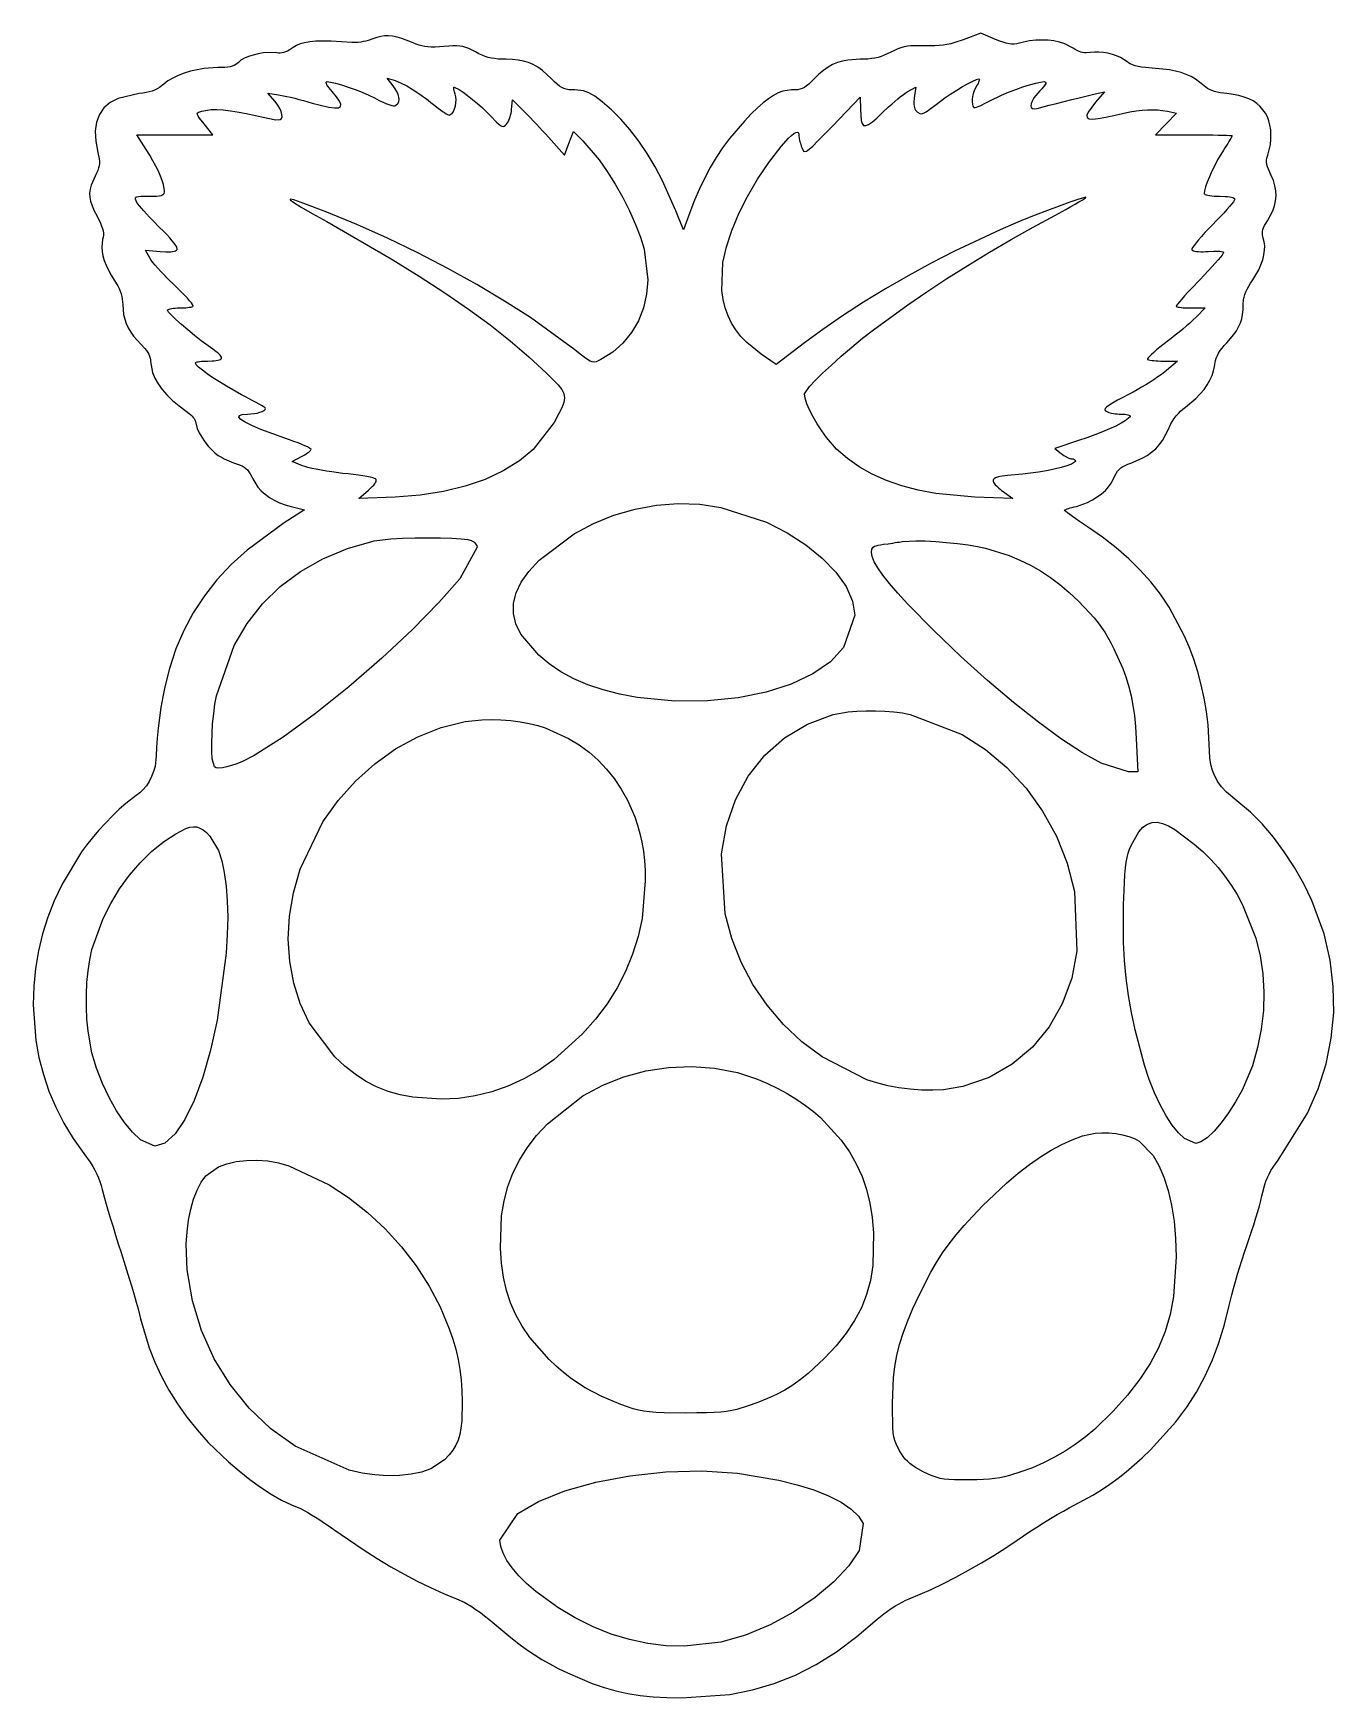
# Model space of a CAD drawing. Header units: millimetres. Extents: x 20.5 to 25.9, y 53.14 to 60.06.
import ezdxf

# ---------------------------------------------------------------- set-up
doc = ezdxf.new("R2010")
doc.units = ezdxf.units.MM
doc.layers.add('SILK_TOP', color=85, linetype='Continuous', true_color=0x5f994c)

msp = doc.modelspace()

# ---------------------------------------------------------------- linework, layer by layer
at = {"layer": 'SILK_TOP'}
for points in [[(21.90985, 60.0327), (21.89105, 60.0263), (21.88085, 60.0236), (21.87025, 60.0213), (21.85975, 60.0195), (21.84945, 60.0182), (21.83975, 60.0174), (21.83075, 60.0172), (21.82275, 60.0176), (21.73735, 60.0227), (21.70285, 60.0233), (21.67325, 60.0225), (21.64785, 60.0202), (21.62635, 60.0166), (21.60805, 60.0115), (21.59245, 60.0048), (21.57915, 59.9967), (21.56275, 59.9856), (21.55495, 59.9815), (21.54745, 59.9783), (21.54005, 59.9759), (21.53285, 59.9745), (21.52585, 59.9738), (21.51885, 59.9739), (21.51185, 59.9747), (21.47575, 59.9765), (21.45515, 59.9745), (21.43395, 59.9708), (21.41325, 59.9657), (21.39375, 59.9594), (21.37645, 59.952), (21.36205, 59.9439), (21.35175, 59.9352), (21.34065, 59.9259), (21.33405, 59.9223), (21.32655, 59.9193), (21.31775, 59.917), (21.30745, 59.9153), (21.29555, 59.9141), (21.28175, 59.9134), (21.26585, 59.9132), (21.20845, 59.9092), (21.18025, 59.9045), (21.15285, 59.898), (21.12665, 59.89), (21.10205, 59.8805), (21.07945, 59.8697), (21.05935, 59.8578), (21.04195, 59.8447), (21.02345, 59.8306), (21.01395, 59.825), (21.00395, 59.8202), (20.99325, 59.8161), (20.98175, 59.8127), (20.96915, 59.8098), (20.95525, 59.8073), (20.93985, 59.8053), (20.85255, 59.7854), (20.81945, 59.7681), (20.79345, 59.7459), (20.77435, 59.7187), (20.76235, 59.6866), (20.75725, 59.6495), (20.75915, 59.6075), (20.76805, 59.5604), (20.77325, 59.535), (20.77435, 59.5246), (20.77445, 59.515), (20.77335, 59.5058), (20.77115, 59.4965), (20.76755, 59.4866), (20.76275, 59.4756), (20.75645, 59.463), (20.74005, 59.4252), (20.73565, 59.4083), (20.73395, 59.392), (20.73475, 59.3755), (20.73825, 59.3583), (20.74445, 59.3397), (20.75315, 59.3191), (20.76465, 59.2959), (20.77875, 59.2673), (20.78375, 59.2555), (20.78745, 59.2449), (20.78985, 59.2352), (20.79105, 59.2261), (20.79115, 59.2174), (20.79005, 59.2086), (20.78785, 59.1996), (20.78435, 59.1673), (20.78575, 59.1498), (20.78925, 59.1313), (20.79475, 59.1122), (20.80225, 59.0924), (20.81175, 59.0721), (20.82315, 59.0513), (20.83655, 59.0302), (20.85075, 59.0066), (20.85645, 58.9955), (20.86105, 58.9847), (20.86485, 58.9739), (20.86775, 58.9632), (20.86975, 58.9522), (20.87095, 58.941), (20.87135, 58.9293), (20.87495, 58.8885), (20.87955, 58.8693), (20.88605, 58.8507), (20.89435, 58.8327), (20.90455, 58.8152), (20.91665, 58.7981), (20.93075, 58.7812), (20.94675, 58.7645), (20.96315, 58.7472), (20.96965, 58.7389), (20.97515, 58.7308), (20.97965, 58.7228), (20.98305, 58.7151), (20.98545, 58.7074), (20.98695, 58.7), (20.98735, 58.6926), (20.99525, 58.6473), (21.00495, 58.6241), (21.01825, 58.6007), (21.03505, 58.5773), (21.05525, 58.5541), (21.07875, 58.5312), (21.10525, 58.5089), (21.13475, 58.4872), (21.14795, 58.4771), (21.15395, 58.4716), (21.15935, 58.4661), (21.16395, 58.4607), (21.16775, 58.4556), (21.17065, 58.4508), (21.17245, 58.4466), (21.17305, 58.4431), (21.18065, 58.4145), (21.18915, 58.3969), (21.20015, 58.3783), (21.21275, 58.3597), (21.22645, 58.3419), (21.24075, 58.3259), (21.25485, 58.3125), (21.26815, 58.3027), (21.28405, 58.2938), (21.29305, 58.2892), (21.30255, 58.2847), (21.31215, 58.2804), (21.32185, 58.2763), (21.33115, 58.2726), (21.34005, 58.2694), (21.34825, 58.2667), (21.36755, 58.259), (21.37565, 58.2544), (21.38285, 58.249), (21.38945, 58.2427), (21.39555, 58.2354), (21.40115, 58.2268), (21.40665, 58.2168), (21.41205, 58.2052), (21.43285, 58.171), (21.44655, 58.1556), (21.46235, 58.1414), (21.48025, 58.1284), (21.50015, 58.1168), (21.52195, 58.1065), (21.54555, 58.0977), (21.57105, 58.0904), (21.62675, 58.0764), (21.54205, 58.0231), (21.38815, 57.9099), (21.32195, 57.8493), (21.26275, 57.7859), (21.21035, 57.7194), (21.16455, 57.6495), (21.12515, 57.5763), (21.09205, 57.4993), (21.06515, 57.4186), (21.04605, 57.3426), (21.03755, 57.3004), (21.02995, 57.2568), (21.02345, 57.2129), (21.01805, 57.1697), (21.01395, 57.1283), (21.01145, 57.0898), (21.01055, 57.0554), (21.00555, 57.0113), (20.99955, 56.9897), (20.99145, 56.969), (20.98145, 56.9495), (20.96985, 56.9315), (20.95675, 56.9155), (20.94245, 56.9017), (20.92705, 56.8906), (20.88375, 56.8577), (20.85705, 56.8335), (20.82845, 56.8058), (20.79935, 56.7758), (20.77085, 56.7447), (20.74405, 56.7138), (20.72035, 56.6843), (20.70075, 56.6574), (20.61975, 56.5218), (20.58735, 56.4539), (20.56025, 56.3854), (20.53835, 56.3159), (20.52145, 56.2452), (20.50945, 56.1728), (20.50245, 56.0984), (20.50005, 56.0216), (20.51055, 55.8737), (20.52355, 55.802), (20.54185, 55.7318), (20.56525, 55.6631), (20.59375, 55.5961), (20.62745, 55.5305), (20.66625, 55.4666), (20.71005, 55.4043), (20.73605, 55.3674), (20.74665, 55.3505), (20.75595, 55.3343), (20.76395, 55.3186), (20.77095, 55.303), (20.77695, 55.2873), (20.78215, 55.2713), (20.78665, 55.2546), (20.79585, 55.2184), (20.80295, 55.1934), (20.81135, 55.1648), (20.82085, 55.1333), (20.83105, 55.0997), (20.84195, 55.0647), (20.85315, 55.0291), (20.86435, 54.9936), (20.88745, 54.9215), (20.89865, 54.8854), (20.90915, 54.8502), (20.91895, 54.8169), (20.92765, 54.7862), (20.93515, 54.7588), (20.94125, 54.7356), (20.94565, 54.7174), (20.98055, 54.5967), (21.00425, 54.5373), (21.03195, 54.4786), (21.06355, 54.421), (21.09895, 54.3646), (21.13795, 54.3096), (21.18045, 54.2562), (21.22645, 54.2046), (21.31005, 54.1236), (21.35425, 54.0858), (21.39925, 54.0506), (21.44415, 54.0183), (21.48835, 53.9895), (21.53105, 53.9648), (21.57165, 53.9447), (21.60935, 53.9296), (21.62765, 53.9206), (21.64075, 53.9132), (21.65585, 53.9042), (21.67255, 53.8937), (21.69045, 53.8821), (21.70915, 53.8696), (21.72825, 53.8563), (21.74735, 53.8426), (21.86955, 53.759), (21.92765, 53.7221), (21.98435, 53.6881), (22.03985, 53.6569), (22.09465, 53.6281), (22.14895, 53.6017), (22.20325, 53.5773), (22.25795, 53.5548), (22.28885, 53.5404), (22.30525, 53.5313), (22.32215, 53.521), (22.33935, 53.5097), (22.35675, 53.4975), (22.37415, 53.4844), (22.39155, 53.4706), (22.40875, 53.4562), (22.48255, 53.3938), (22.51585, 53.3677), (22.54785, 53.3444), (22.57945, 53.3231), (22.61145, 53.3033), (22.64465, 53.2845), (22.68015, 53.266), (22.71855, 53.2473), (22.82135, 53.2034), (22.87065, 53.1865), (22.91965, 53.1728), (22.96935, 53.1619), (23.02045, 53.1538), (23.07405, 53.1483), (23.13085, 53.1451), (23.19195, 53.1441), (23.39305, 53.158), (23.48685, 53.1765), (23.57705, 53.2032), (23.66455, 53.2383), (23.75025, 53.2822), (23.83485, 53.3352), (23.91925, 53.3978), (24.00415, 53.4701), (24.03155, 53.4925), (24.04645, 53.5034), (24.06175, 53.5139), (24.07735, 53.5239), (24.09295, 53.5331), (24.10825, 53.5414), (24.12325, 53.5487), (24.13755, 53.5548), (24.22895, 53.5939), (24.27925, 53.6182), (24.33125, 53.6451), (24.38405, 53.6738), (24.43685, 53.7041), (24.48865, 53.7353), (24.53845, 53.7669), (24.58545, 53.7985), (24.63825, 53.834), (24.66665, 53.8523), (24.69555, 53.8704), (24.72405, 53.8879), (24.75175, 53.9044), (24.77775, 53.9194), (24.80145, 53.9326), (24.82215, 53.9435), (24.89945, 53.9857), (24.93575, 54.008), (24.97075, 54.0314), (25.00485, 54.0561), (25.03845, 54.0825), (25.07175, 54.1106), (25.10515, 54.1408), (25.13885, 54.1732), (25.24465, 54.2903), (25.28975, 54.3509), (25.32985, 54.4136), (25.36535, 54.4786), (25.39645, 54.5467), (25.42345, 54.6181), (25.44655, 54.6934), (25.46605, 54.7731), (25.47665, 54.8171), (25.48375, 54.8437), (25.49175, 54.8725), (25.50055, 54.9026), (25.50995, 54.9334), (25.51965, 54.9641), (25.52945, 54.9941), (25.53915, 55.0226), (25.55845, 55.0797), (25.56765, 55.1083), (25.57645, 55.1363), (25.58445, 55.1628), (25.59155, 55.1874), (25.59755, 55.2094), (25.60215, 55.2281), (25.60535, 55.243), (25.61355, 55.2748), (25.61875, 55.2897), (25.62475, 55.3043), (25.63165, 55.3186), (25.63945, 55.3328), (25.64825, 55.3471), (25.65815, 55.3616), (25.66915, 55.3765), (25.79135, 55.5717), (25.83555, 55.6732), (25.86845, 55.7769), (25.88995, 55.8824), (25.89995, 55.9893), (25.89835, 56.0975), (25.88535, 56.2066), (25.86055, 56.3163), (25.80955, 56.4542), (25.77555, 56.5237), (25.73685, 56.5916), (25.69455, 56.6568), (25.64945, 56.7177), (25.60225, 56.773), (25.55405, 56.8215), (25.50555, 56.8616), (25.45425, 56.9047), (25.43455, 56.926), (25.41845, 56.9478), (25.40575, 56.9703), (25.39635, 56.9941), (25.38985, 57.0194), (25.38605, 57.0466), (25.38485, 57.0763), (25.37855, 57.1843), (25.37145, 57.2397), (25.36175, 57.2952), (25.34965, 57.3503), (25.33525, 57.4044), (25.31865, 57.457), (25.29995, 57.5076), (25.27925, 57.5555), (25.21635, 57.6723), (25.18015, 57.7261), (25.14035, 57.7773), (25.09675, 57.8262), (25.04895, 57.8733), (24.99675, 57.9188), (24.93985, 57.9632), (24.87785, 58.0068), (24.84415, 58.0292), (24.82915, 58.0395), (24.81575, 58.0489), (24.80415, 58.0572), (24.79465, 58.0642), (24.78755, 58.0697), (24.78305, 58.0735), (24.78155, 58.0753), (24.78465, 58.0775), (24.78825, 58.079), (24.79315, 58.0807), (24.79915, 58.0827), (24.80615, 58.0847), (24.81385, 58.0869), (24.82235, 58.0892), (24.83145, 58.0915), (24.87765, 58.108), (24.89875, 58.1185), (24.91825, 58.1304), (24.93585, 58.1435), (24.95165, 58.1578), (24.96535, 58.1731), (24.97675, 58.1894), (24.98575, 58.2064), (24.99655, 58.2283), (25.00235, 58.2369), (25.00865, 58.2443), (25.01585, 58.2507), (25.02405, 58.2563), (25.03365, 58.2615), (25.04475, 58.2664), (25.05765, 58.2714), (25.10505, 58.2909), (25.12545, 58.3027), (25.14395, 58.3159), (25.16065, 58.3307), (25.17555, 58.3472), (25.18875, 58.3653), (25.20045, 58.3853), (25.21085, 58.4071), (25.22345, 58.4335), (25.23055, 58.4455), (25.23815, 58.4568), (25.24625, 58.4675), (25.25495, 58.4774), (25.26405, 58.4867), (25.27375, 58.4954), (25.28395, 58.5034), (25.32735, 58.5398), (25.34565, 58.5584), (25.36155, 58.5773), (25.37505, 58.5964), (25.38625, 58.6155), (25.39485, 58.6347), (25.40095, 58.6538), (25.40455, 58.6728), (25.40905, 58.6966), (25.41245, 58.7074), (25.41675, 58.7178), (25.42205, 58.7279), (25.42845, 58.7381), (25.43615, 58.7484), (25.44515, 58.759), (25.45565, 58.7703), (25.48485, 58.8044), (25.49605, 58.8207), (25.50525, 58.8371), (25.51235, 58.8536), (25.51775, 58.8707), (25.52135, 58.8886), (25.52345, 58.9076), (25.52415, 58.9281), (25.52575, 58.9499), (25.52785, 58.9605), (25.53105, 58.9713), (25.53515, 58.9822), (25.54045, 58.9935), (25.54685, 59.0054), (25.55455, 59.0179), (25.56355, 59.0314), (25.58835, 59.0735), (25.59765, 59.0945), (25.60495, 59.1152), (25.61005, 59.1353), (25.61295, 59.1546), (25.61355, 59.1729), (25.61185, 59.1899), (25.60765, 59.2054), (25.60405, 59.2195), (25.60365, 59.2264), (25.60435, 59.2334), (25.60605, 59.2408), (25.60895, 59.2486), (25.61305, 59.2572), (25.61835, 59.2667), (25.62505, 59.2773), (25.64745, 59.319), (25.65445, 59.3397), (25.65885, 59.3605), (25.66045, 59.3813), (25.65945, 59.4021), (25.65565, 59.4231), (25.64925, 59.4441), (25.64015, 59.4653), (25.62885, 59.4914), (25.62525, 59.5019), (25.62275, 59.5114), (25.62155, 59.5201), (25.62135, 59.5285), (25.62235, 59.537), (25.62435, 59.5459), (25.62735, 59.5558), (25.63695, 59.5947), (25.63915, 59.6149), (25.63955, 59.6351), (25.63825, 59.655), (25.63535, 59.6742), (25.63085, 59.6924), (25.62465, 59.7091), (25.61695, 59.724), (25.59435, 59.7525), (25.58055, 59.7644), (25.56485, 59.7748), (25.54725, 59.7837), (25.52765, 59.7912), (25.50585, 59.7972), (25.48195, 59.8019), (25.45565, 59.8053), (25.42785, 59.8091), (25.41555, 59.8116), (25.40435, 59.8146), (25.39405, 59.8181), (25.38475, 59.8221), (25.37625, 59.8267), (25.36855, 59.8319), (25.36165, 59.8378), (25.32625, 59.8654), (25.30755, 59.8763), (25.28765, 59.8854), (25.26645, 59.893), (25.24335, 59.899), (25.21805, 59.9038), (25.19035, 59.9073), (25.15975, 59.9097), (25.11845, 59.9132), (25.10175, 59.9154), (25.08735, 59.918), (25.07495, 59.921), (25.06425, 59.9245), (25.05515, 59.9286), (25.04725, 59.9333), (25.04025, 59.9387), (25.01465, 59.9556), (24.99855, 59.9625), (24.98095, 59.9683), (24.96245, 59.9729), (24.94345, 59.976), (24.92465, 59.9776), (24.90645, 59.9776), (24.88945, 59.9758), (24.87265, 59.9742), (24.86485, 59.9745), (24.85735, 59.9756), (24.84985, 59.9775), (24.84245, 59.9803), (24.83485, 59.984), (24.82695, 59.9887), (24.81865, 59.9944), (24.78325, 60.0127), (24.76175, 60.0193), (24.73845, 60.024), (24.71385, 60.0269), (24.68835, 60.0279), (24.66255, 60.0269), (24.63705, 60.0239), (24.61215, 60.0188), (24.58475, 60.0125), (24.57325, 60.0112), (24.56245, 60.0111), (24.55175, 60.0123), (24.54035, 60.0147), (24.52775, 60.0185), (24.51315, 60.0237), (24.49605, 60.0304), (24.43455, 60.0559), (24.36145, 60.0292), (24.32625, 60.017), (24.30995, 60.0125), (24.29395, 60.0091), (24.27785, 60.0066), (24.26105, 60.0049), (24.24315, 60.0039), (24.22385, 60.0035), (24.20255, 60.0037), (24.16115, 60.0042), (24.14445, 60.0035), (24.12955, 60.0019), (24.11595, 59.9994), (24.10285, 59.9958), (24.08975, 59.9909), (24.07605, 59.9847), (24.06095, 59.977), (24.03375, 59.9644), (24.02065, 59.9597), (24.00765, 59.9558), (23.99445, 59.9528), (23.98065, 59.9506), (23.96605, 59.9491), (23.95035, 59.9483), (23.93335, 59.948), (23.88215, 59.9448), (23.85975, 59.9406), (23.83905, 59.9344), (23.81935, 59.9259), (23.80035, 59.9152), (23.78165, 59.9018), (23.76265, 59.8857), (23.74305, 59.8668), (23.72055, 59.845), (23.71095, 59.8372), (23.70185, 59.8312), (23.69285, 59.8267), (23.68355, 59.8236), (23.67335, 59.8217), (23.66205, 59.8206), (23.64905, 59.8204), (23.61205, 59.8151), (23.59305, 59.8081), (23.57345, 59.798), (23.55275, 59.7844), (23.53065, 59.7672), (23.50685, 59.7462), (23.48115, 59.721), (23.45295, 59.6916), (23.39065, 59.6184), (23.36235, 59.58), (23.33595, 59.5402), (23.31115, 59.4987), (23.28795, 59.4554), (23.26625, 59.41), (23.24585, 59.3623), (23.22675, 59.3121), (23.20005, 59.2391), (23.16875, 59.3191), (23.11325, 59.4432), (23.08205, 59.5014), (23.04895, 59.5565), (23.01405, 59.6081), (22.97765, 59.6559), (22.94015, 59.6993), (22.90165, 59.738), (22.86245, 59.7716), (22.83185, 59.7941), (22.81905, 59.8023), (22.80725, 59.8087), (22.79615, 59.8134), (22.78515, 59.8167), (22.77385, 59.8189), (22.76185, 59.82), (22.74875, 59.8204), (22.72335, 59.8215), (22.71295, 59.8234), (22.70335, 59.8263), (22.69425, 59.8307), (22.68515, 59.8367), (22.67535, 59.8445), (22.66465, 59.8545), (22.65235, 59.8668), (22.61385, 59.9018), (22.59515, 59.9152), (22.57625, 59.9259), (22.55665, 59.9344), (22.53605, 59.9406), (22.51385, 59.9448), (22.48975, 59.9472), (22.46325, 59.948), (22.43025, 59.9491), (22.41575, 59.9506), (22.40225, 59.9529), (22.38925, 59.956), (22.37655, 59.96), (22.36375, 59.965), (22.35065, 59.971), (22.33685, 59.9782), (22.30825, 59.9925), (22.29585, 59.9973), (22.28375, 60.0007), (22.27135, 60.0029), (22.25795, 60.0039), (22.24275, 60.0038), (22.22515, 60.003), (22.20455, 60.0014), (22.16815, 59.9989), (22.15285, 59.9988), (22.13895, 59.9995), (22.12615, 60.0011), (22.11385, 60.0035), (22.10185, 60.0069), (22.08965, 60.0111), (22.07685, 60.0164), (22.03035, 60.0345), (22.01035, 60.0402), (21.99205, 60.0439), (21.97495, 60.0456), (21.95855, 60.0452), (21.94255, 60.0429), (21.92645, 60.0387)], [(22.06645, 59.8285), (22.08385, 59.8176), (22.09425, 59.8107), (22.10525, 59.8031), (22.11675, 59.7949), (22.12845, 59.7863), (22.13995, 59.7775), (22.15115, 59.7687), (22.16155, 59.76), (22.18125, 59.7446), (22.19055, 59.7378), (22.19915, 59.7316), (22.20705, 59.7263), (22.21385, 59.7219), (22.21955, 59.7187), (22.22385, 59.7166), (22.22655, 59.7159), (22.23905, 59.7234), (22.24455, 59.7318), (22.24915, 59.7423), (22.25275, 59.7542), (22.25505, 59.767), (22.25585, 59.7798), (22.25495, 59.792), (22.25205, 59.8029), (22.24875, 59.8132), (22.24755, 59.8177), (22.24665, 59.8217), (22.24605, 59.8252), (22.24585, 59.828), (22.24595, 59.8302), (22.24655, 59.8315), (22.24745, 59.832), (22.26825, 59.8222), (22.28455, 59.8113), (22.30335, 59.7974), (22.32375, 59.7814), (22.34455, 59.7641), (22.36485, 59.7462), (22.38345, 59.7288), (22.39945, 59.7124), (22.42375, 59.687), (22.43255, 59.6787), (22.43985, 59.6731), (22.44585, 59.67), (22.45105, 59.6692), (22.45575, 59.6705), (22.46045, 59.6738), (22.46555, 59.6788), (22.47175, 59.6886), (22.47465, 59.6947), (22.47735, 59.7015), (22.47985, 59.7087), (22.48205, 59.7163), (22.48395, 59.724), (22.48545, 59.7316), (22.48645, 59.7391), (22.48995, 59.7797), (22.54215, 59.7275), (22.56405, 59.7053), (22.57635, 59.6926), (22.58915, 59.6792), (22.60225, 59.6653), (22.61515, 59.6515), (22.62765, 59.6379), (22.63935, 59.6248), (22.65005, 59.6127), (22.70575, 59.55), (22.72435, 59.5987), (22.74295, 59.6475), (22.78235, 59.6092), (22.84955, 59.5304), (22.88355, 59.4819), (22.91655, 59.4293), (22.94775, 59.3741), (22.97625, 59.318), (23.00115, 59.2624), (23.02145, 59.2089), (23.03645, 59.159), (23.05155, 59.0325), (23.04655, 58.9724), (23.03345, 58.9153), (23.01255, 58.8619), (22.98415, 58.8131), (22.94855, 58.7694), (22.90595, 58.7317), (22.85665, 58.7007), (22.83725, 58.6921), (22.82915, 58.6906), (22.82095, 58.6914), (22.81185, 58.6947), (22.80095, 58.7011), (22.78735, 58.7108), (22.77025, 58.724), (22.74875, 58.7413), (22.56455, 58.8754), (22.45735, 58.944), (22.34245, 59.0123), (22.22175, 59.0793), (22.09715, 59.1439), (21.97045, 59.2051), (21.84355, 59.2619), (21.71835, 59.3133), (21.61185, 59.3539), (21.58145, 59.3642), (21.56625, 59.3676), (21.56625, 59.3639), (21.58145, 59.3529), (21.61185, 59.3344), (21.65755, 59.3081), (21.71835, 59.2739), (21.98625, 59.119), (22.10285, 59.0471), (22.20945, 58.978), (22.30715, 58.9108), (22.39705, 58.8446), (22.48035, 58.7788), (22.55815, 58.7125), (22.63155, 58.645), (22.68015, 58.5957), (22.69485, 58.5768), (22.70345, 58.5595), (22.70615, 58.5423), (22.70315, 58.5233), (22.69485, 58.501), (22.68135, 58.4736), (22.66285, 58.4396), (22.57615, 58.3276), (22.51845, 58.2801), (22.45185, 58.2387), (22.37685, 58.2035), (22.29395, 58.1748), (22.20365, 58.1528), (22.10635, 58.1377), (22.00265, 58.1298), (21.85185, 58.124), (21.89245, 58.1588), (21.90775, 58.1732), (21.91355, 58.1796), (21.91815, 58.1854), (21.92145, 58.1907), (21.92345, 58.1953), (21.92415, 58.1992), (21.92345, 58.2026), (21.92145, 58.2052), (21.90985, 58.2097), (21.89885, 58.2123), (21.88495, 58.215), (21.86855, 58.2178), (21.84995, 58.2206), (21.82975, 58.2234), (21.80815, 58.226), (21.78565, 58.2284), (21.73965, 58.2346), (21.71705, 58.2381), (21.69535, 58.2418), (21.67505, 58.2456), (21.65665, 58.2493), (21.64055, 58.253), (21.62735, 58.2565), (21.61745, 58.2598), (21.57445, 58.2783), (21.61395, 58.2981), (21.62735, 58.3054), (21.63345, 58.3092), (21.63895, 58.313), (21.64385, 58.3167), (21.64785, 58.3201), (21.65085, 58.3233), (21.65275, 58.326), (21.65335, 58.3282), (21.64705, 58.3337), (21.63905, 58.3379), (21.62825, 58.343), (21.61505, 58.3487), (21.59965, 58.3549), (21.58255, 58.3614), (21.56395, 58.368), (21.54435, 58.3746), (21.44455, 58.4111), (21.40785, 58.4268), (21.38035, 58.4406), (21.36225, 58.4523), (21.35395, 58.4617), (21.35565, 58.4686), (21.36755, 58.4729), (21.39005, 58.4744), (21.41695, 58.4766), (21.42955, 58.479), (21.44105, 58.4821), (21.45075, 58.4857), (21.45835, 58.4895), (21.46325, 58.4935), (21.46495, 58.4974), (21.46315, 58.5011), (21.45515, 58.5057), (21.44735, 58.51), (21.43735, 58.5155), (21.42545, 58.522), (21.41195, 58.5293), (21.39715, 58.5373), (21.38115, 58.5457), (21.36445, 58.5545), (21.30205, 58.5899), (21.27285, 58.6079), (21.24585, 58.6253), (21.22205, 58.6417), (21.20205, 58.6566), (21.18665, 58.6694), (21.17675, 58.6796), (21.17305, 58.6868), (21.17625, 58.6897), (21.18005, 58.6909), (21.18515, 58.6921), (21.19135, 58.693), (21.19845, 58.6938), (21.20645, 58.6944), (21.21505, 58.6948), (21.22405, 58.6949), (21.24275, 58.6955), (21.25125, 58.6963), (21.25905, 58.6973), (21.26605, 58.6986), (21.27195, 58.7), (21.27675, 58.7017), (21.28015, 58.7034), (21.28215, 58.7053), (21.28165, 58.7108), (21.27945, 58.7145), (21.27605, 58.7187), (21.27165, 58.7233), (21.26615, 58.7283), (21.25985, 58.7334), (21.25275, 58.7385), (21.24495, 58.7436), (21.19695, 58.779), (21.16945, 58.8009), (21.14175, 58.8239), (21.11555, 58.8464), (21.09235, 58.8673), (21.07375, 58.8851), (21.06145, 58.8985), (21.05705, 58.906), (21.06025, 58.9091), (21.06405, 58.9105), (21.06905, 58.9118), (21.07515, 58.913), (21.08215, 58.914), (21.08985, 58.9147), (21.09815, 58.9152), (21.10685, 58.9153), (21.12495, 58.9158), (21.13325, 58.9164), (21.14095, 58.9171), (21.14775, 58.918), (21.15365, 58.9189), (21.15835, 58.92), (21.16185, 58.9211), (21.16375, 58.9223), (21.16135, 58.9295), (21.15635, 58.9363), (21.14915, 58.945), (21.13995, 58.9554), (21.12905, 58.9671), (21.11665, 58.9799), (21.10295, 58.9937), (21.08835, 59.0082), (21.05775, 59.0375), (21.04325, 59.0523), (21.02965, 59.0666), (21.01715, 59.0803), (21.00615, 59.0928), (20.99695, 59.104), (20.98985, 59.1134), (20.98505, 59.1207), (20.96535, 59.1555), (21.02685, 59.1497), (21.05105, 59.1484), (21.06145, 59.1485), (21.07065, 59.149), (21.07865, 59.15), (21.08545, 59.1513), (21.09085, 59.1531), (21.09495, 59.1553), (21.09765, 59.1578), (21.09605, 59.1672), (21.09185, 59.1746), (21.08545, 59.1837), (21.07705, 59.1944), (21.06665, 59.2064), (21.05435, 59.2197), (21.04035, 59.2341), (21.02455, 59.2495), (20.99585, 59.2782), (20.98235, 59.2923), (20.96985, 59.3057), (20.95855, 59.3183), (20.94875, 59.3297), (20.94055, 59.3396), (20.93445, 59.3478), (20.93055, 59.3539), (20.92445, 59.3674), (20.92395, 59.3719), (20.92555, 59.3751), (20.92985, 59.3772), (20.93715, 59.3785), (20.94795, 59.3792), (20.96265, 59.3794), (20.98155, 59.3794), (21.01165, 59.3801), (21.02235, 59.381), (21.03065, 59.3825), (21.03675, 59.3847), (21.04095, 59.3875), (21.04365, 59.3912), (21.04505, 59.3958), (21.04545, 59.4015), (21.04095, 59.4276), (21.03565, 59.4442), (21.02835, 59.4627), (21.01935, 59.4828), (21.00875, 59.5042), (20.99675, 59.5266), (20.98335, 59.5497), (20.96885, 59.5732), (20.92935, 59.6347), (21.24495, 59.6347), (21.20905, 59.68), (21.19025, 59.704), (21.18465, 59.7121), (21.18155, 59.7181), (21.18075, 59.7224), (21.18225, 59.7256), (21.18595, 59.728), (21.19185, 59.73), (21.19975, 59.7322), (21.23935, 59.7388), (21.26215, 59.7393), (21.28835, 59.7379), (21.31895, 59.7343), (21.35505, 59.7285), (21.39775, 59.7203), (21.44815, 59.7095), (21.50715, 59.6962), (21.52565, 59.6972), (21.53075, 59.7021), (21.53315, 59.7095), (21.53275, 59.7191), (21.52965, 59.7305), (21.52375, 59.7435), (21.51515, 59.7577), (21.50375, 59.7728), (21.47355, 59.8076), (21.51765, 59.8006), (21.53905, 59.7967), (21.55305, 59.7937), (21.56865, 59.79), (21.58555, 59.7859), (21.60335, 59.7813), (21.62155, 59.7764), (21.63995, 59.7712), (21.65805, 59.7658), (21.72785, 59.7489), (21.75105, 59.746), (21.76675, 59.7469), (21.77515, 59.7518), (21.77655, 59.7609), (21.77105, 59.7743), (21.75895, 59.7921), (21.74045, 59.8146), (21.72735, 59.8304), (21.72265, 59.8369), (21.71915, 59.8425), (21.71695, 59.847), (21.71605, 59.8506), (21.71625, 59.8531), (21.71785, 59.8546), (21.72065, 59.8552), (21.75485, 59.8488), (21.77945, 59.8417), (21.80715, 59.8327), (21.83625, 59.8223), (21.86535, 59.811), (21.89275, 59.7994), (21.91695, 59.788), (21.93655, 59.7774), (21.95515, 59.7682), (21.96425, 59.7642), (21.97295, 59.7609), (21.98105, 59.7582), (21.98845, 59.7562), (21.99475, 59.755), (21.99995, 59.7547), (22.00375, 59.7554), (22.01535, 59.7652), (22.01815, 59.7726), (22.01905, 59.7813), (22.01795, 59.7912), (22.01495, 59.802), (22.01005, 59.8135), (22.00325, 59.8255), (21.99455, 59.8378), (21.97015, 59.8691), (21.99795, 59.861), (22.01015, 59.8566), (22.01755, 59.8536), (22.02545, 59.8501), (22.03375, 59.8462), (22.04225, 59.8421), (22.05065, 59.8377), (22.05875, 59.8331)], [(24.41715, 59.8378), (24.40675, 59.8167), (24.40305, 59.8051), (24.40055, 59.7932), (24.39905, 59.7818), (24.39885, 59.7711), (24.39975, 59.7616), (24.40205, 59.7539), (24.40555, 59.7484), (24.41145, 59.7482), (24.41685, 59.7497), (24.42355, 59.752), (24.43145, 59.7552), (24.44035, 59.7592), (24.45025, 59.7638), (24.46075, 59.7692), (24.47175, 59.7751), (24.52065, 59.7988), (24.54945, 59.8108), (24.57945, 59.8223), (24.60915, 59.8329), (24.63725, 59.8419), (24.66235, 59.8489), (24.68305, 59.8535), (24.69795, 59.8552), (24.70385, 59.8534), (24.70475, 59.8512), (24.70425, 59.848), (24.70235, 59.8438), (24.69895, 59.8387), (24.69395, 59.8325), (24.68755, 59.8252), (24.67945, 59.8169), (24.65535, 59.7876), (24.64785, 59.7747), (24.64345, 59.7635), (24.64215, 59.7542), (24.64405, 59.7473), (24.64915, 59.743), (24.65745, 59.7417), (24.66895, 59.7438), (24.71825, 59.757), (24.74855, 59.7648), (24.81235, 59.781), (24.84275, 59.7885), (24.87005, 59.7951), (24.89275, 59.8004), (24.90915, 59.8041), (24.94865, 59.8122), (24.91145, 59.7693), (24.88055, 59.729), (24.87475, 59.7155), (24.87585, 59.7062), (24.88395, 59.7008), (24.89945, 59.6993), (24.92255, 59.7015), (24.95355, 59.7071), (24.99265, 59.7159), (25.05375, 59.7291), (25.08015, 59.7335), (25.10445, 59.7365), (25.12715, 59.7382), (25.14855, 59.7385), (25.16915, 59.7376), (25.18935, 59.7355), (25.20965, 59.7322), (25.24675, 59.724), (25.20385, 59.68), (25.15975, 59.6347), (25.31875, 59.6347), (25.37385, 59.6344), (25.39865, 59.634), (25.42085, 59.6335), (25.44005, 59.633), (25.45585, 59.6323), (25.46765, 59.6316), (25.47515, 59.6308), (25.47765, 59.6301), (25.47545, 59.6245), (25.47275, 59.6196), (25.46915, 59.6135), (25.46485, 59.6064), (25.45985, 59.5984), (25.45425, 59.5897), (25.44815, 59.5804), (25.44175, 59.5709), (25.41805, 59.5305), (25.40605, 59.5072), (25.39445, 59.4833), (25.38395, 59.4597), (25.37495, 59.4377), (25.36785, 59.4182), (25.36335, 59.4023), (25.36165, 59.391), (25.36575, 59.3868), (25.37045, 59.3849), (25.37685, 59.3833), (25.38455, 59.382), (25.39345, 59.3809), (25.40335, 59.3801), (25.41415, 59.3796), (25.42545, 59.3794), (25.44895, 59.3788), (25.45905, 59.3779), (25.46785, 59.3768), (25.47525, 59.3753), (25.48125, 59.3736), (25.48565, 59.3716), (25.48835, 59.3693), (25.48925, 59.3667), (25.48345, 59.3564), (25.47655, 59.3476), (25.46735, 59.3366), (25.45615, 59.3238), (25.44325, 59.3096), (25.42875, 59.2942), (25.41315, 59.2779), (25.39645, 59.2611), (25.36465, 59.228), (25.35075, 59.2126), (25.33855, 59.1984), (25.32815, 59.1858), (25.31995, 59.175), (25.31415, 59.1663), (25.31095, 59.1601), (25.31065, 59.1567), (25.31735, 59.1527), (25.32325, 59.1513), (25.33045, 59.1501), (25.33885, 59.1494), (25.34825, 59.1489), (25.35845, 59.1488), (25.36915, 59.1491), (25.38025, 59.1497), (25.40215, 59.1512), (25.41195, 59.1513), (25.42065, 59.1511), (25.42825, 59.1505), (25.43435, 59.1496), (25.43895, 59.1484), (25.44185, 59.1469), (25.44285, 59.1451), (25.43675, 59.1351), (25.42945, 59.1259), (25.41975, 59.1145), (25.40785, 59.1009), (25.39405, 59.0857), (25.37875, 59.069), (25.36205, 59.0512), (25.34425, 59.0325), (25.30985, 58.9967), (25.29445, 58.9802), (25.28065, 58.9652), (25.26885, 58.9518), (25.25905, 58.9406), (25.25185, 58.9317), (25.24725, 58.9255), (25.24565, 58.9223), (25.24935, 58.92), (25.25385, 58.9189), (25.25975, 58.918), (25.26695, 58.9171), (25.27535, 58.9164), (25.28475, 58.9158), (25.29505, 58.9155), (25.30595, 58.9153), (25.36635, 58.9153), (25.33145, 58.8794), (25.31415, 58.8627), (25.30215, 58.8521), (25.28865, 58.8404), (25.27375, 58.8279), (25.25795, 58.815), (25.24155, 58.8018), (25.22495, 58.7888), (25.20855, 58.7761), (25.17805, 58.7522), (25.16475, 58.7411), (25.15295, 58.731), (25.14305, 58.722), (25.13515, 58.7144), (25.12955, 58.7083), (25.12645, 58.7041), (25.12615, 58.7018), (25.13265, 58.6996), (25.13815, 58.6985), (25.14495, 58.6975), (25.15285, 58.6966), (25.16175, 58.6959), (25.17135, 58.6954), (25.18155, 58.695), (25.19225, 58.6949), (25.25145, 58.6937), (25.20615, 58.6554), (25.18425, 58.6385), (25.17005, 58.6287), (25.15445, 58.6183), (25.13765, 58.6075), (25.12005, 58.5967), (25.10215, 58.586), (25.08435, 58.5758), (25.06695, 58.5661), (25.00275, 58.5319), (24.98115, 58.5198), (24.96575, 58.5103), (24.95595, 58.5029), (24.95085, 58.4972), (24.94995, 58.4926), (24.95245, 58.4886), (24.95785, 58.4849), (24.96585, 58.4812), (24.97145, 58.4796), (24.97785, 58.4781), (24.98505, 58.4769), (24.99265, 58.4758), (25.00075, 58.4751), (25.00885, 58.4746), (25.01705, 58.4744), (25.03305, 58.4738), (25.03955, 58.473), (25.04505, 58.4719), (25.04945, 58.4705), (25.05255, 58.4689), (25.05445, 58.4671), (25.05505, 58.4651), (25.05415, 58.4628), (25.03465, 58.4464), (25.01685, 58.4362), (24.99475, 58.425), (24.96885, 58.4132), (24.93985, 58.4009), (24.90845, 58.3884), (24.87515, 58.3761), (24.84065, 58.3642), (24.74205, 58.3317), (24.76875, 58.3108), (24.77915, 58.3029), (24.78455, 58.2994), (24.78985, 58.2964), (24.79495, 58.2938), (24.79975, 58.2917), (24.80425, 58.2901), (24.80825, 58.2891), (24.81165, 58.2888), (24.81745, 58.2881), (24.82005, 58.2874), (24.82225, 58.2863), (24.82425, 58.2851), (24.82575, 58.2836), (24.82695, 58.282), (24.82765, 58.2802), (24.82795, 58.2783), (24.81135, 58.2666), (24.79245, 58.2599), (24.76805, 58.2529), (24.73955, 58.2461), (24.70795, 58.2396), (24.67465, 58.2337), (24.64075, 58.2287), (24.60745, 58.225), (24.54535, 58.2192), (24.52365, 58.2164), (24.50755, 58.2134), (24.49625, 58.21), (24.48935, 58.2061), (24.48625, 58.2014), (24.48635, 58.1957), (24.48915, 58.189), (24.49485, 58.1811), (24.49905, 58.1767), (24.50375, 58.172), (24.50915, 58.1671), (24.51485, 58.1623), (24.52085, 58.1575), (24.52705, 58.1528), (24.53325, 58.1484), (24.56685, 58.124), (24.41025, 58.1298), (24.24845, 58.1449), (24.17495, 58.1586), (24.10635, 58.1765), (24.04265, 58.1985), (23.98375, 58.2248), (23.92965, 58.2553), (23.88045, 58.2902), (23.83585, 58.3294), (23.79425, 58.3769), (23.77395, 58.4049), (23.75495, 58.4342), (23.73785, 58.4635), (23.72335, 58.4917), (23.71225, 58.5177), (23.70505, 58.5402), (23.70245, 58.558), (23.72315, 58.5886), (23.74685, 58.614), (23.77765, 58.6443), (23.81415, 58.6783), (23.85495, 58.7146), (23.89855, 58.752), (23.94375, 58.7892), (23.98905, 58.8248), (24.13085, 58.9283), (24.21035, 58.9824), (24.29405, 59.0372), (24.38115, 59.0921), (24.47055, 59.1464), (24.56115, 59.1995), (24.65195, 59.2507), (24.74205, 59.2994), (24.78805, 59.3245), (24.80845, 59.336), (24.82665, 59.3463), (24.84215, 59.3554), (24.85475, 59.363), (24.86395, 59.3689), (24.86945, 59.3729), (24.87085, 59.3748), (24.83805, 59.3663), (24.80355, 59.3543), (24.76055, 59.3386), (24.71185, 59.3202), (24.66015, 59.3001), (24.60825, 59.2794), (24.55885, 59.2591), (24.51465, 59.2402), (24.32485, 59.1514), (24.22855, 59.1016), (24.13275, 59.0492), (24.03875, 58.9948), (23.94755, 58.9391), (23.86035, 58.8826), (23.77825, 58.8261), (23.70245, 58.7703), (23.58415, 58.681), (23.52265, 58.7239), (23.46235, 58.7718), (23.43795, 58.7974), (23.41695, 58.8243), (23.39935, 58.8528), (23.38495, 58.8832), (23.37355, 58.9158), (23.36495, 58.9508), (23.35905, 58.9884), (23.36385, 59.1044), (23.37845, 59.1694), (23.40055, 59.2375), (23.42965, 59.3077), (23.46525, 59.3787), (23.50685, 59.4495), (23.55395, 59.519), (23.60615, 59.586), (23.63645, 59.6198), (23.64835, 59.6314), (23.65815, 59.6396), (23.66595, 59.6443), (23.67195, 59.6457), (23.67605, 59.6438), (23.67845, 59.6385), (23.67925, 59.6301), (23.68005, 59.6222), (23.68095, 59.6172), (23.68215, 59.6117), (23.68365, 59.6058), (23.68525, 59.5996), (23.68705, 59.5934), (23.68895, 59.5873), (23.69085, 59.5813), (23.69825, 59.5667), (23.70335, 59.5645), (23.71065, 59.5668), (23.72135, 59.5743), (23.73645, 59.5877), (23.75695, 59.6077), (23.78395, 59.6351), (23.81845, 59.6707), (23.93335, 59.7913), (23.93455, 59.7391), (23.93735, 59.6942), (23.94155, 59.6809), (23.94795, 59.6736), (23.95695, 59.6724), (23.96885, 59.6771), (23.98415, 59.6877), (24.00315, 59.7041), (24.02615, 59.7264), (24.05175, 59.7504), (24.06475, 59.762), (24.07755, 59.7732), (24.08985, 59.7835), (24.10125, 59.7928), (24.11175, 59.8009), (24.12085, 59.8074), (24.12825, 59.8122), (24.16425, 59.832), (24.15845, 59.7879), (24.15655, 59.769), (24.15665, 59.7609), (24.15725, 59.7537), (24.15865, 59.7474), (24.16065, 59.7417), (24.16345, 59.7368), (24.16695, 59.7324), (24.17125, 59.7287), (24.18145, 59.7223), (24.18675, 59.7215), (24.19265, 59.7224), (24.19935, 59.7251), (24.20745, 59.7297), (24.21725, 59.7364), (24.22895, 59.7453), (24.24315, 59.7565), (24.28505, 59.7876), (24.30955, 59.8039), (24.33455, 59.8198), (24.35905, 59.8345), (24.38175, 59.8472), (24.40145, 59.8573), (24.41675, 59.8641), (24.42645, 59.8668), (24.42835, 59.865), (24.42845, 59.8629), (24.42795, 59.86), (24.42685, 59.8565), (24.42525, 59.8525), (24.42315, 59.848), (24.42045, 59.843)], [(23.35555, 58.0869), (23.54405, 58.0252), (23.63005, 57.9816), (23.70805, 57.9316), (23.77615, 57.8768), (23.83245, 57.8186), (23.87495, 57.7585), (23.90195, 57.6982), (23.91135, 57.639), (23.86465, 57.5046), (23.80985, 57.4464), (23.73675, 57.3955), (23.64715, 57.3528), (23.54315, 57.3192), (23.42675, 57.2957), (23.29965, 57.2833), (23.16405, 57.2828), (23.00745, 57.2979), (22.93505, 57.3115), (22.86695, 57.329), (22.80335, 57.3504), (22.74445, 57.3755), (22.69065, 57.4044), (22.64205, 57.437), (22.59905, 57.4731), (22.52505, 57.5605), (22.50395, 57.6035), (22.49355, 57.6463), (22.49375, 57.6892), (22.50455, 57.7326), (22.52615, 57.7766), (22.55835, 57.8215), (22.60135, 57.8676), (22.74565, 57.9774), (22.82625, 58.0201), (22.91095, 58.0543), (22.99865, 58.0798), (23.08805, 58.096), (23.17815, 58.1029), (23.26765, 58.0999)], [(22.30435, 57.9535), (22.31825, 57.9495), (22.32405, 57.9469), (22.32905, 57.9438), (22.33335, 57.9403), (22.33685, 57.9364), (22.33955, 57.9321), (22.34145, 57.9273), (22.34265, 57.9221), (22.27085, 57.7911), (22.18455, 57.692), (22.07425, 57.5797), (21.94715, 57.4609), (21.81065, 57.3423), (21.67195, 57.2309), (21.53815, 57.1334), (21.41665, 57.0566), (21.36825, 57.032), (21.34505, 57.0223), (21.32325, 57.0147), (21.30325, 57.0091), (21.28565, 57.0057), (21.27085, 57.0046), (21.25945, 57.0061), (21.25195, 57.0101), (21.24305, 57.0435), (21.24115, 57.0729), (21.24095, 57.1082), (21.24215, 57.1475), (21.24485, 57.1887), (21.24905, 57.23), (21.25445, 57.2694), (21.26125, 57.3049), (21.33435, 57.5132), (21.38755, 57.6043), (21.45135, 57.6863), (21.52525, 57.7588), (21.60905, 57.8215), (21.70225, 57.8741), (21.80455, 57.9162), (21.91565, 57.9477), (21.98485, 57.9559), (22.03285, 57.9587), (22.08555, 57.9605), (22.13955, 57.9613), (22.19165, 57.961), (22.23865, 57.9596), (22.27735, 57.9571)], [(24.45435, 57.9175), (24.55175, 57.8873), (24.59725, 57.8686), (24.64095, 57.8472), (24.68305, 57.8231), (24.72365, 57.7962), (24.76315, 57.7663), (24.80175, 57.7333), (24.83955, 57.697), (24.88605, 57.6494), (24.90485, 57.6284), (24.92135, 57.6083), (24.93605, 57.5885), (24.94945, 57.5685), (24.96205, 57.5474), (24.97435, 57.5247), (24.98685, 57.4998), (25.02385, 57.4174), (25.03805, 57.3795), (25.04965, 57.3422), (25.05905, 57.3044), (25.06645, 57.2651), (25.07225, 57.223), (25.07655, 57.1771), (25.07975, 57.1262), (25.08665, 56.9893), (25.04725, 56.9893), (24.93425, 57.0251), (24.85745, 57.0677), (24.76985, 57.1247), (24.67345, 57.1948), (24.57025, 57.2763), (24.46215, 57.3679), (24.35135, 57.468), (24.23965, 57.5752), (24.13215, 57.685), (24.09005, 57.7306), (24.05535, 57.7707), (24.02775, 57.8055), (24.00675, 57.8355), (23.99215, 57.8612), (23.98365, 57.883), (23.98095, 57.9012), (23.98245, 57.9137), (23.98455, 57.9184), (23.98795, 57.9223), (23.99285, 57.9255), (23.99935, 57.9281), (24.00765, 57.9303), (24.01815, 57.9321), (24.03085, 57.9337), (24.04955, 57.9363), (24.05925, 57.9378), (24.06885, 57.9392), (24.07825, 57.9407), (24.08715, 57.9421), (24.09525, 57.9433), (24.10245, 57.9444), (24.10855, 57.9453), (24.16495, 57.9486), (24.20385, 57.9477), (24.24715, 57.9453), (24.29255, 57.9416), (24.33815, 57.9368), (24.38165, 57.9311), (24.42115, 57.9246)], [(24.14105, 57.2271), (24.35665, 57.1437), (24.45405, 57.0813), (24.54305, 57.0067), (24.62245, 56.9211), (24.69125, 56.8257), (24.74845, 56.7216), (24.79275, 56.6102), (24.82325, 56.4927), (24.83375, 56.246), (24.81185, 56.1318), (24.77305, 56.0259), (24.71835, 55.9301), (24.64875, 55.846), (24.56525, 55.7754), (24.46875, 55.72), (24.36035, 55.6816), (24.27955, 55.6688), (24.23495, 55.6667), (24.18865, 55.6674), (24.14145, 55.6707), (24.09435, 55.6768), (24.04805, 55.6855), (24.00335, 55.6968), (23.96125, 55.7106), (23.77515, 55.8055), (23.69165, 55.8682), (23.61555, 55.9398), (23.54755, 56.0194), (23.48855, 56.1061), (23.43925, 56.1991), (23.40045, 56.2973), (23.37295, 56.3998), (23.35825, 56.649), (23.37845, 56.7651), (23.41565, 56.8732), (23.46895, 56.9712), (23.53715, 57.0575), (23.61945, 57.1301), (23.71465, 57.1873), (23.82195, 57.2271), (23.88405, 57.2379), (23.92015, 57.241), (23.95815, 57.2426), (23.99705, 57.2426), (24.03585, 57.241), (24.07355, 57.2379), (24.10895, 57.2333)], [(22.62575, 57.1714), (22.72305, 57.1273), (22.76705, 57.1005), (22.80785, 57.0705), (22.84565, 57.0372), (22.88045, 57.0006), (22.91225, 56.9608), (22.94105, 56.9175), (22.96685, 56.8709), (22.99725, 56.802), (23.00925, 56.7675), (23.01925, 56.7325), (23.02735, 56.6966), (23.03345, 56.6595), (23.03775, 56.6207), (23.04025, 56.5799), (23.04105, 56.5367), (23.02795, 56.3801), (23.01165, 56.3046), (22.98885, 56.2312), (22.95975, 56.16), (22.92435, 56.0913), (22.88275, 56.0251), (22.83505, 55.9616), (22.78115, 55.9009), (22.66255, 55.7941), (22.60035, 55.7506), (22.53635, 55.7137), (22.47075, 55.6834), (22.40355, 55.6598), (22.33495, 55.6429), (22.26505, 55.6328), (22.19405, 55.6294), (22.07675, 55.6374), (22.02355, 55.6475), (21.97325, 55.6621), (21.92555, 55.6811), (21.88005, 55.7049), (21.83625, 55.7334), (21.79365, 55.767), (21.75205, 55.8058), (21.64605, 55.9465), (21.60845, 56.0264), (21.58135, 56.1116), (21.56485, 56.2011), (21.55905, 56.294), (21.56425, 56.3895), (21.58055, 56.4865), (21.60815, 56.5843), (21.70235, 56.7809), (21.76555, 56.8695), (21.83775, 56.9503), (21.91785, 57.0221), (22.00465, 57.0838), (22.09685, 57.1345), (22.19325, 57.1729), (22.29275, 57.1981), (22.36305, 57.2055), (22.40195, 57.2061), (22.44205, 57.2048), (22.48235, 57.2016), (22.52185, 57.1966), (22.55955, 57.1899), (22.59455, 57.1815)], [(21.23335, 56.7224), (21.26895, 56.6616), (21.28255, 56.6196), (21.29325, 56.5704), (21.30095, 56.5146), (21.30565, 56.4528), (21.30725, 56.3854), (21.30555, 56.3131), (21.30065, 56.2362), (21.26325, 55.9582), (21.23585, 55.8334), (21.20375, 55.7214), (21.16795, 55.6244), (21.12925, 55.5449), (21.08855, 55.4851), (21.04675, 55.4475), (21.00475, 55.4345), (20.94475, 55.4612), (20.91185, 55.4921), (20.87855, 55.5327), (20.84595, 55.5811), (20.81505, 55.6359), (20.78695, 55.6954), (20.76285, 55.758), (20.74375, 55.822), (20.72745, 55.9122), (20.72285, 55.9614), (20.72055, 56.012), (20.72055, 56.063), (20.72285, 56.1135), (20.72745, 56.1623), (20.73445, 56.2086), (20.74375, 56.2513), (20.78995, 56.3801), (20.82185, 56.4426), (20.85865, 56.5027), (20.89955, 56.5593), (20.94405, 56.6115), (20.99135, 56.6583), (21.04085, 56.6987), (21.09185, 56.7317), (21.13335, 56.753), (21.15015, 56.7587), (21.16515, 56.761), (21.17895, 56.7601), (21.19205, 56.7557), (21.20505, 56.748), (21.21865, 56.7369)], [(25.23985, 56.7491), (25.32065, 56.6891), (25.35655, 56.6578), (25.38955, 56.6254), (25.42015, 56.5916), (25.44845, 56.556), (25.47465, 56.5186), (25.49905, 56.479), (25.52175, 56.437), (25.57635, 56.2977), (25.59395, 56.2247), (25.60505, 56.15), (25.60975, 56.0742), (25.60785, 55.9975), (25.59935, 55.9205), (25.58415, 55.8437), (25.56235, 55.7675), (25.51935, 55.667), (25.49235, 55.6181), (25.46315, 55.5723), (25.43305, 55.5312), (25.40315, 55.4964), (25.37465, 55.4695), (25.34885, 55.4522), (25.32685, 55.4461), (25.28015, 55.4661), (25.25505, 55.4898), (25.22955, 55.5216), (25.20415, 55.5605), (25.17935, 55.6058), (25.15585, 55.6565), (25.13405, 55.7118), (25.11455, 55.771), (25.07515, 55.9176), (25.05995, 55.9893), (25.04775, 56.0607), (25.03835, 56.1326), (25.03175, 56.2055), (25.02775, 56.2801), (25.02645, 56.3571), (25.02755, 56.437), (25.03065, 56.5281), (25.03255, 56.5622), (25.03495, 56.5903), (25.03795, 56.6136), (25.04175, 56.6335), (25.04655, 56.6513), (25.05265, 56.6681), (25.05995, 56.6853), (25.09095, 56.7404), (25.10795, 56.759), (25.12605, 56.7717), (25.14545, 56.7786), (25.16635, 56.7797), (25.18895, 56.7751), (25.21345, 56.7649)], [(23.42395, 55.7408), (23.50355, 55.7144), (23.54585, 55.6962), (23.58835, 55.6755), (23.63005, 55.6528), (23.66995, 55.6287), (23.70705, 55.6038), (23.74025, 55.5787), (23.76855, 55.554), (23.85435, 55.4595), (23.88865, 55.4109), (23.91765, 55.3609), (23.94145, 55.3091), (23.96025, 55.255), (23.97435, 55.1982), (23.98385, 55.1382), (23.98905, 55.0748), (23.98575, 54.9384), (23.97605, 54.877), (23.96045, 54.819), (23.93865, 54.7637), (23.91045, 54.7102), (23.87535, 54.6577), (23.83325, 54.6055), (23.78365, 54.5527), (23.71745, 54.4905), (23.68575, 54.4649), (23.65385, 54.4421), (23.62105, 54.4218), (23.58655, 54.4034), (23.54945, 54.3863), (23.50905, 54.3701), (23.46455, 54.3542), (23.42105, 54.3409), (23.40045, 54.3362), (23.37895, 54.3326), (23.35515, 54.33), (23.32755, 54.3282), (23.29505, 54.3271), (23.25605, 54.3266), (23.20935, 54.3264), (23.11935, 54.3275), (23.08645, 54.3288), (23.05905, 54.3308), (23.03545, 54.3339), (23.01355, 54.3383), (22.99165, 54.3444), (22.96775, 54.3523), (22.94015, 54.3624), (22.86145, 54.3952), (22.82575, 54.4128), (22.79205, 54.4315), (22.76005, 54.4514), (22.72935, 54.4728), (22.69965, 54.4959), (22.67065, 54.5209), (22.64195, 54.548), (22.56175, 54.6401), (22.53005, 54.6866), (22.50365, 54.7342), (22.48215, 54.7835), (22.46535, 54.8352), (22.45295, 54.89), (22.44455, 54.9483), (22.44005, 55.011), (22.44485, 55.1455), (22.45505, 55.2075), (22.47065, 55.2664), (22.49185, 55.3226), (22.51875, 55.3764), (22.55145, 55.4282), (22.59015, 55.4784), (22.63495, 55.5273), (22.78225, 55.6438), (22.86505, 55.6881), (22.95255, 55.7227), (23.04365, 55.7474), (23.13745, 55.7618), (23.23275, 55.7657), (23.32865, 55.7588)], [(25.09245, 55.4554), (25.14975, 55.3963), (25.17395, 55.3548), (25.19505, 55.306), (25.21275, 55.2507), (25.22685, 55.1893), (25.23715, 55.1225), (25.24345, 55.0508), (25.24565, 54.975), (25.23485, 54.8096), (25.22075, 54.7352), (25.20015, 54.6647), (25.17275, 54.5972), (25.13785, 54.5314), (25.09515, 54.4663), (25.04425, 54.4006), (24.98455, 54.3334), (24.90815, 54.2591), (24.86825, 54.2261), (24.82705, 54.1956), (24.78465, 54.1678), (24.74085, 54.1425), (24.69555, 54.1197), (24.64885, 54.0994), (24.60055, 54.0816), (24.55435, 54.0667), (24.53355, 54.0613), (24.51325, 54.057), (24.49235, 54.0539), (24.47025, 54.0516), (24.44585, 54.0501), (24.41845, 54.0493), (24.38705, 54.0491), (24.32495, 54.0491), (24.30185, 54.0501), (24.28225, 54.0519), (24.26515, 54.055), (24.24905, 54.0593), (24.23295, 54.0653), (24.21555, 54.073), (24.19555, 54.0827), (24.16385, 54.1003), (24.15095, 54.1087), (24.13965, 54.1171), (24.12965, 54.1259), (24.12075, 54.1353), (24.11245, 54.1456), (24.10465, 54.157), (24.09695, 54.1698), (24.08255, 54.1985), (24.07755, 54.2124), (24.07385, 54.2277), (24.07125, 54.2455), (24.06955, 54.2671), (24.06855, 54.2938), (24.06805, 54.3267), (24.06795, 54.367), (24.07235, 54.4723), (24.07775, 54.5196), (24.08585, 54.5653), (24.09695, 54.6107), (24.11155, 54.6573), (24.12985, 54.7065), (24.15235, 54.7597), (24.17935, 54.8184), (24.22655, 54.9106), (24.25065, 54.9519), (24.27585, 54.991), (24.30285, 55.029), (24.33235, 55.0666), (24.36485, 55.1047), (24.40105, 55.1443), (24.44155, 55.1862), (24.54185, 55.2811), (24.58975, 55.3218), (24.63635, 55.3579), (24.68195, 55.3899), (24.72655, 55.4176), (24.77045, 55.4414), (24.81385, 55.4613), (24.85695, 55.4774), (24.90905, 55.488), (24.93765, 55.4897), (24.96675, 55.4892), (24.99555, 55.4865), (25.02345, 55.4817), (25.04935, 55.4749), (25.07265, 55.466)], [(21.56055, 55.3533), (21.72835, 55.2744), (21.80945, 55.2209), (21.88725, 55.1594), (21.96075, 55.0909), (22.02875, 55.0164), (22.09025, 54.937), (22.14415, 54.8536), (22.18945, 54.7673), (22.22755, 54.6761), (22.24235, 54.6331), (22.25455, 54.591), (22.26415, 54.5492), (22.27155, 54.5071), (22.27665, 54.464), (22.27985, 54.4195), (22.28115, 54.3728), (22.27895, 54.2943), (22.27585, 54.2636), (22.27085, 54.2371), (22.26375, 54.2139), (22.25425, 54.1928), (22.24205, 54.1727), (22.22675, 54.1526), (22.20805, 54.1315), (22.15085, 54.0944), (22.11235, 54.0814), (22.06875, 54.0722), (22.02115, 54.067), (21.97065, 54.0659), (21.91825, 54.069), (21.86515, 54.0765), (21.81235, 54.0885), (21.58695, 54.1883), (21.48675, 54.261), (21.39665, 54.3468), (21.31785, 54.4442), (21.25145, 54.552), (21.19875, 54.6684), (21.16105, 54.7921), (21.13935, 54.9216), (21.13545, 55.0277), (21.13835, 55.0787), (21.14445, 55.1273), (21.15355, 55.1729), (21.16555, 55.2148), (21.18015, 55.2523), (21.19745, 55.2848), (21.21715, 55.3115), (21.26945, 55.348), (21.30415, 55.361), (21.34295, 55.3702), (21.38485, 55.3754), (21.42875, 55.3765), (21.47335, 55.3732), (21.51765, 55.3656)], [(23.42395, 54.0769), (23.59545, 54.048), (23.67205, 54.0287), (23.74135, 54.0067), (23.80235, 53.9822), (23.85435, 53.9558), (23.89625, 53.9277), (23.92715, 53.8983), (23.94615, 53.8681), (23.93005, 53.7561), (23.88635, 53.6915), (23.82375, 53.6252), (23.74605, 53.5603), (23.65665, 53.4997), (23.55935, 53.4466), (23.45775, 53.404), (23.35555, 53.375), (23.20415, 53.3578), (23.12775, 53.3599), (23.05135, 53.3692), (22.97515, 53.3854), (22.89945, 53.4086), (22.82455, 53.4386), (22.75055, 53.4754), (22.67795, 53.5188), (22.58675, 53.5851), (22.54865, 53.6182), (22.51565, 53.6508), (22.48825, 53.6828), (22.46645, 53.7139), (22.45065, 53.7437), (22.44105, 53.772), (22.43775, 53.7985), (22.51265, 53.9097), (22.59775, 53.9594), (22.70735, 54.003), (22.83555, 54.0391), (22.97695, 54.0661), (23.12595, 54.0824), (23.27675, 54.0866)]]:
    msp.add_lwpolyline(points, close=True, dxfattribs=at)

doc.saveas('drawing.dxf')
